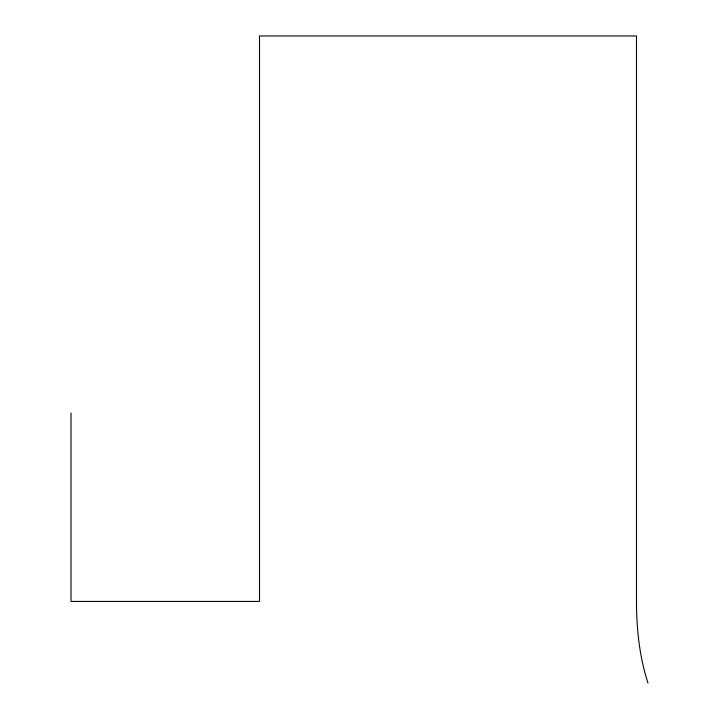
<?xml version="1.0" encoding="UTF-8"?>
<svg xmlns="http://www.w3.org/2000/svg" width="719" height="719" viewBox="0 0 719 719"><rect width="100%" height="100%" fill="white"/><g stroke="black" fill="none" stroke-linecap="round" stroke-linejoin="round"><path stroke-width="1.08" d="M647.99 683.05C639.425 656.771 636.531 628.972 636.486 601.426L636.486 35.95L259.505 35.95L259.505 601.426L71.01 601.426L71.01 412.94"/></g></svg>
